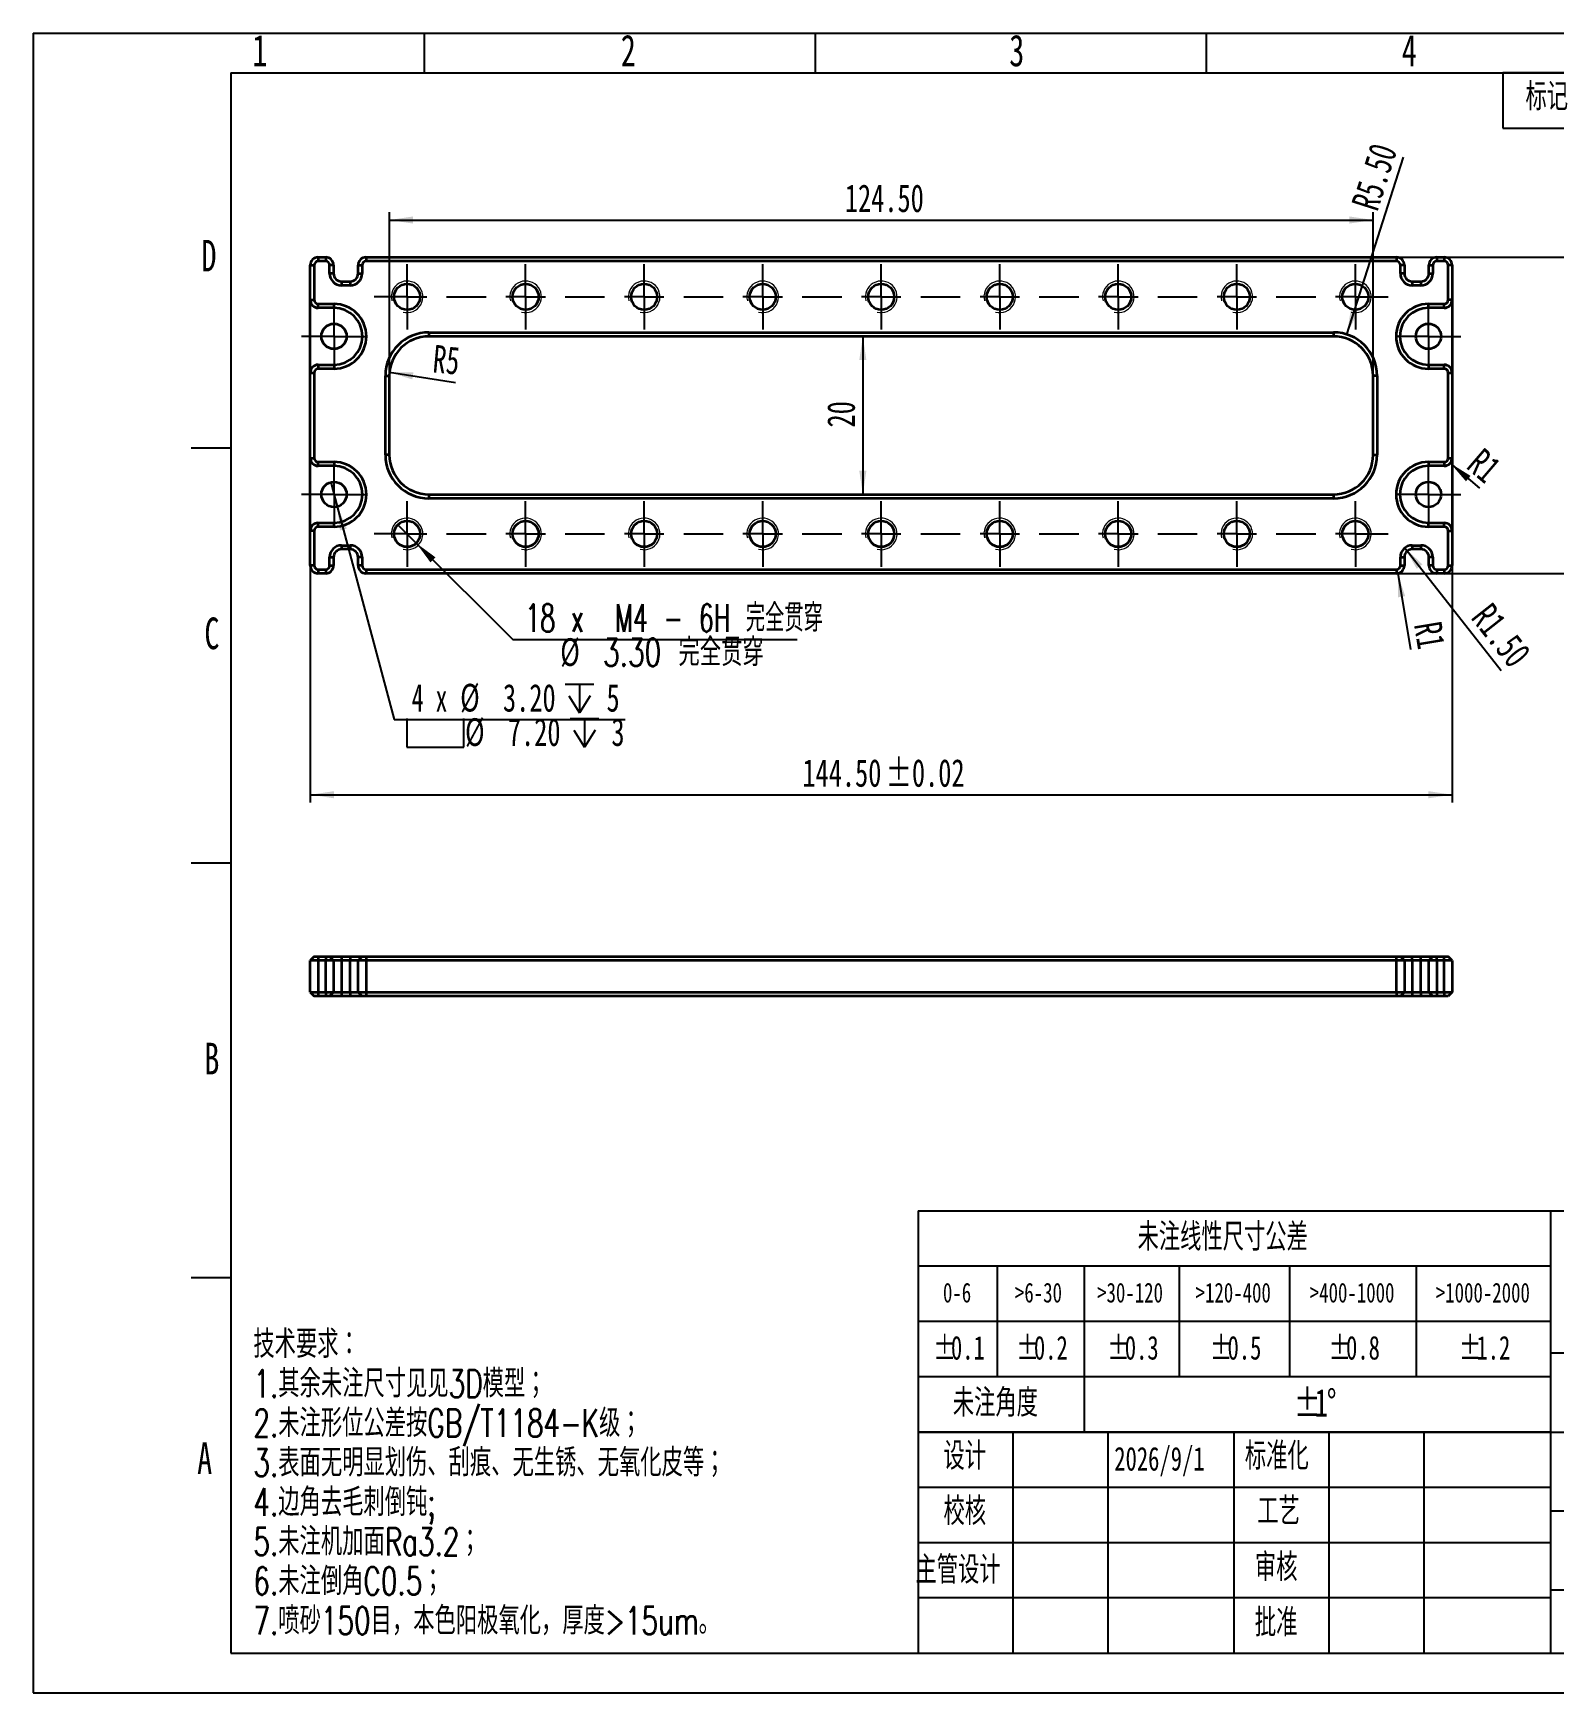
# Model space of a CAD drawing. Header units: millimetres. Extents: x 0 to 297, y 0 to 210.
# Drawn here: x 0 to 192.4, y 0 to 210 of the extents above; entities that cross this region are included whole.
import ezdxf

# ---------------------------------------------------------------- set-up
doc = ezdxf.new("R2010")
doc.units = ezdxf.units.MM
doc.linetypes.add('CENTERX2', pattern=[20.32, 12.7, -2.54, 2.54, -2.54])
for name, color, linetype in [('中心线', 6, 'CENTERX2'), ('尺寸线', 5, 'Continuous'), ('细实线', 7, 'Continuous')]:
    doc.layers.add(name, color=color, linetype=linetype)
doc.layers.add('图框', color=7, linetype='Continuous', lineweight=50)
doc.layers.add('粗实线', color=7, linetype='Continuous', lineweight=25)
doc.styles.add('SLDTEXTSTYLE0', font='TXT', dxfattribs={"width": 0.7, "bigfont": 'bigfont'})
doc.styles.add('SLDTEXTSTYLE1', font='TXT', dxfattribs={"width": 0.7})
doc.styles.add('SLDTEXTSTYLE4', font='TXT', dxfattribs={"width": 0.633333, "bigfont": 'bigfont'})
doc.styles.add('SLDTEXTSTYLE5', font='TXT', dxfattribs={"width": 0.633333})
doc.dimstyles.new('SLDDIMSTYLE0', dxfattribs={"dimtxt": 3.5, "dimasz": 3, "dimexe": 0, "dimexo": 0.0625, "dimgap": 0.875, "dimtad": 2, "dimrnd": 1e-09, "dimzin": 4, "dimdsep": 46, "dimtxsty": 'SLDTEXTSTYLE1', "dimsah": 1, "dimcen": 0.09, "dimadec": 0, "dimazin": 1, "dimtol": 1, "dimtp": 0.02, "dimtm": 0.02, "dimtfac": 1, "dimtofl": 0, "dimtmove": 0, "dimatfit": 3, "dimfxl": 0, "dimfrac": 2, "dimtolj": 1, "dimarcsym": 0})
doc.dimstyles.new('SLDDIMSTYLE1', dxfattribs={"dimtxt": 3.5, "dimasz": 3, "dimexe": 0, "dimexo": 0.0625, "dimgap": 0.875, "dimtad": 2, "dimrnd": 1e-09, "dimzin": 12, "dimdsep": 46, "dimtxsty": 'SLDTEXTSTYLE1', "dimsah": 1, "dimcen": 0.09, "dimadec": 0, "dimazin": 3, "dimtfac": 1, "dimtofl": 0, "dimtmove": 0, "dimatfit": 3, "dimfxl": 0, "dimfrac": 2, "dimtolj": 1, "dimtzin": 12, "dimarcsym": 0})
doc.dimstyles.new('SLDDIMSTYLE2', dxfattribs={"dimtxt": 3.5, "dimasz": 3, "dimexe": 0, "dimexo": 0.0625, "dimgap": 0.875, "dimtad": 0, "dimtih": 1, "dimtoh": 1, "dimdec": 6, "dimrnd": 1e-09, "dimzin": 12, "dimdsep": 46, "dimtxsty": 'SLDTEXTSTYLE1', "dimblk1": 'NONE', "dimsah": 1, "dimcen": 0, "dimadec": 0, "dimazin": 3, "dimtfac": 1, "dimtmove": 0, "dimatfit": 3, "dimldrblk": 'NONE', "dimfxl": 0, "dimfrac": 2, "dimtolj": 1, "dimtzin": 12, "dimarcsym": 0})
doc.dimstyles.new('SLDDIMSTYLE3', dxfattribs={"dimtxt": 3.5, "dimasz": 3, "dimexe": 0, "dimexo": 0.0625, "dimgap": 0.875, "dimtad": 0, "dimtih": 1, "dimtoh": 1, "dimrnd": 1e-09, "dimzin": 4, "dimdsep": 46, "dimtxsty": 'SLDTEXTSTYLE1', "dimblk1": 'NONE', "dimsah": 1, "dimcen": 0, "dimadec": 0, "dimazin": 1, "dimtfac": 1, "dimtmove": 0, "dimatfit": 3, "dimldrblk": 'NONE', "dimfxl": 0, "dimfrac": 2, "dimtolj": 1, "dimtzin": 12, "dimarcsym": 0})
doc.dimstyles.new('SLDDIMSTYLE4', dxfattribs={"dimtxt": 3.5, "dimasz": 3, "dimexe": 0, "dimexo": 0.0625, "dimgap": 0.875, "dimtad": 2, "dimrnd": 1e-09, "dimzin": 4, "dimdsep": 46, "dimtxsty": 'SLDTEXTSTYLE1', "dimsah": 1, "dimcen": 0, "dimadec": 0, "dimazin": 1, "dimtfac": 1, "dimtofl": 0, "dimtmove": 0, "dimatfit": 3, "dimfxl": 0, "dimfrac": 2, "dimtolj": 1, "dimtzin": 12, "dimarcsym": 0})
doc.dimstyles.new('SLDDIMSTYLE5', dxfattribs={"dimtxt": 3.5, "dimasz": 3, "dimexe": 0, "dimexo": 0.0625, "dimgap": 0.875, "dimtad": 2, "dimrnd": 1e-09, "dimzin": 12, "dimdsep": 46, "dimtxsty": 'SLDTEXTSTYLE1', "dimsah": 1, "dimcen": 0, "dimadec": 0, "dimazin": 3, "dimtfac": 1, "dimtofl": 0, "dimtmove": 0, "dimatfit": 3, "dimfxl": 0, "dimfrac": 2, "dimtolj": 1, "dimtzin": 12, "dimarcsym": 0})
doc.dimstyles.new('SLDDIMSTYLE6', dxfattribs={"dimtxt": 3.5, "dimasz": 3, "dimexe": 0, "dimexo": 0.0625, "dimgap": 0.875, "dimtad": 2, "dimrnd": 1e-09, "dimzin": 4, "dimdsep": 46, "dimtxsty": 'SLDTEXTSTYLE1', "dimsah": 1, "dimcen": 0, "dimadec": 0, "dimazin": 1, "dimtfac": 1, "dimtofl": 0, "dimtmove": 0, "dimatfit": 3, "dimfxl": 0, "dimfrac": 2, "dimtolj": 1, "dimtzin": 12, "dimarcsym": 0})
doc.dimstyles.new('SLDDIMSTYLE7', dxfattribs={"dimtxt": 3.5, "dimasz": 3, "dimexe": 0, "dimexo": 0.0625, "dimgap": 0.875, "dimtad": 2, "dimrnd": 1e-09, "dimzin": 12, "dimdsep": 46, "dimtxsty": 'SLDTEXTSTYLE1', "dimsah": 1, "dimcen": 0, "dimadec": 0, "dimazin": 3, "dimtfac": 1, "dimtofl": 0, "dimtmove": 0, "dimatfit": 3, "dimfxl": 0, "dimfrac": 2, "dimtolj": 1, "dimtzin": 12, "dimarcsym": 0})
doc.dimstyles.new('SLDDIMSTYLE8', dxfattribs={"dimtxt": 3.5, "dimasz": 3, "dimexe": 0, "dimexo": 0.0625, "dimgap": 0.875, "dimtad": 2, "dimrnd": 1e-09, "dimzin": 4, "dimdsep": 46, "dimtxsty": 'SLDTEXTSTYLE1', "dimsah": 1, "dimcen": 0.09, "dimadec": 0, "dimazin": 1, "dimtfac": 1, "dimtofl": 0, "dimtmove": 0, "dimatfit": 3, "dimfxl": 0, "dimfrac": 2, "dimtolj": 1, "dimtzin": 12, "dimarcsym": 0})

# ---------------------------------------------------------------- blocks, each defined once
blk = doc.blocks.new('SW_TABLEANNOTATION_0')
at = {"layer": '细实线', "color": 0}
for p, q in [((0, 0), (0, -7)), ((0, 0), (12, 0)), ((0, 0), (0, -7)), ((106, 0), (0, 0)), ((12, 0), (12, -7)), ((12, 0), (24, 0)), ((24, 0), (24, -7)), ((24, 0), (74, 0)), ((74, 0), (74, -7)), ((74, 0), (86, 0)), ((86, 0), (86, -7)), ((86, 0), (106, 0)), ((106, 0), (106, -7)), ((106, -7), (106, 0)), ((0, -7), (12, -7)), ((0, -7), (106, -7)), ((12, -7), (24, -7)), ((24, -7), (74, -7)), ((74, -7), (86, -7)), ((86, -7), (106, -7))]:
    blk.add_line(p, q, dxfattribs=at)
at = {"layer": '细实线', "color": 0, "char_height": 3.5, "attachment_point": 1, "style": 'SLDTEXTSTYLE0'}
for s, insert in [('标记', (2.85, -1.28)), ('区域', (14.85, -1.28)), ('变更说明', (42.7, -1.28)), ('签名', (76.85, -1.28)), ('日期', (92.85, -1.28))]:
    blk.add_mtext(s, dxfattribs=dict(at, insert=insert))
blk = doc.blocks.new('SW_TABLEANNOTATION_1')
at = {"layer": '细实线', "color": 0}
for p, q in [((0, 0), (0, -7)), ((0, 0), (5, 0)), ((5, 0), (10, 0)), ((10, 0), (21, 0)), ((21, 0), (33, 0)), ((33, 0), (47, 0)), ((47, 0), (63, 0)), ((63, 0), (80, 0)), ((80, 0), (80, -7)), ((0, -7), (0, -14)), ((0, -7), (5, -7)), ((5, -7), (10, -7)), ((10, -7), (10, -14)), ((10, -7), (21, -7)), ((21, -7), (21, -14)), ((21, -7), (33, -7)), ((33, -7), (33, -14)), ((33, -7), (47, -7)), ((47, -7), (47, -14)), ((47, -7), (63, -7)), ((63, -7), (63, -14)), ((63, -7), (80, -7)), ((80, -7), (80, -14)), ((0, -14), (0, -21)), ((0, -14), (5, -14)), ((5, -14), (10, -14)), ((10, -14), (10, -21)), ((10, -14), (21, -14)), ((21, -14), (21, -21)), ((21, -14), (33, -14)), ((33, -14), (33, -21)), ((33, -14), (47, -14)), ((47, -14), (47, -21)), ((47, -14), (63, -14)), ((63, -14), (63, -21)), ((63, -14), (80, -14)), ((80, -14), (80, -21)), ((0, -21), (0, -28)), ((0, -21), (5, -21)), ((5, -21), (10, -21)), ((10, -21), (21, -21)), ((21, -21), (21, -28)), ((21, -21), (21, -28)), ((21, -21), (33, -21)), ((33, -21), (47, -21)), ((47, -21), (63, -21)), ((63, -21), (80, -21)), ((80, -21), (80, -28)), ((0, -28), (5, -28)), ((5, -28), (10, -28)), ((10, -28), (21, -28)), ((21, -28), (33, -28)), ((33, -28), (47, -28)), ((47, -28), (63, -28)), ((63, -28), (80, -28))]:
    blk.add_line(p, q, dxfattribs=at)
at = {"layer": '细实线', "color": 0, "attachment_point": 1}
for s, insert, char_height, style in [('未注线性尺寸公差', (27.75, -1.56), 3.5, 'SLDTEXTSTYLE0'), ('0-6', (3.13, -9.12), 2.5, 'SLDTEXTSTYLE1'), ('>6-30', (12.24, -9.12), 2.5, 'SLDTEXTSTYLE1'), ('>30-120', (22.64, -9.12), 2.5, 'SLDTEXTSTYLE1'), ('>120-400', (35.1, -9.12), 2.5, 'SLDTEXTSTYLE1'), ('>400-1000', (49.55, -9.12), 2.5, 'SLDTEXTSTYLE1'), ('>1000-2000', (65.5, -9.12), 2.5, 'SLDTEXTSTYLE1'), ('%%p', (1.91, -15.84), 3, 'SLDTEXTSTYLE1'), ('0.1', (4.14, -15.84), 3, 'SLDTEXTSTYLE1'), ('%%p', (12.41, -15.84), 3, 'SLDTEXTSTYLE1'), ('0.2', (14.64, -15.84), 3, 'SLDTEXTSTYLE1'), ('%%p', (23.91, -15.84), 3, 'SLDTEXTSTYLE1'), ('0.3', (26.14, -15.84), 3, 'SLDTEXTSTYLE1'), ('%%p', (36.91, -15.84), 3, 'SLDTEXTSTYLE1'), ('0.5', (39.14, -15.84), 3, 'SLDTEXTSTYLE1'), ('%%p', (51.92, -15.84), 3, 'SLDTEXTSTYLE1'), ('0.8', (54.14, -15.84), 3, 'SLDTEXTSTYLE1'), ('%%p', (68.41, -15.84), 3, 'SLDTEXTSTYLE1'), ('1.2', (70.64, -15.84), 3, 'SLDTEXTSTYLE1'), ('未注角度', (4.38, -22.56), 3.5, 'SLDTEXTSTYLE0'), ('%%p', (47.57, -22.56), 3.5, 'SLDTEXTSTYLE1'), ('1', (50.17, -22.56), 3.5, 'SLDTEXTSTYLE1'), ('%%d', (51.7, -22.56), 3.5, 'SLDTEXTSTYLE1')]:
    blk.add_mtext(s, dxfattribs=dict(at, insert=insert, char_height=char_height, style=style))
blk = doc.blocks.new('_D')
at = {"layer": '尺寸线'}
for p, q in [((35.07, 142.64), (35.07, 112.64)), ((179.57, 142.64), (179.57, 112.64)), ((35.07, 113.64), (179.57, 113.64))]:
    blk.add_line(p, q, dxfattribs=at)
for points in [[(35.07, 113.64), (38.07, 113.19), (38.07, 114.09)], [(179.57, 113.64), (176.57, 114.09), (176.57, 113.19)]]:
    blk.add_solid(points, dxfattribs=at)
at = {"layer": '尺寸线', "char_height": 3.5, "attachment_point": 1, "style": 'SLDTEXTSTYLE1'}
for s, insert in [('144.50', (97.34, 118.15)), ('±0.02', (107.87, 118.15))]:
    blk.add_mtext(s, dxfattribs=dict(at, insert=insert))
blk = doc.blocks.new('_D_1')
at = {"layer": '尺寸线'}
for p, q in [((172.52, 181.64), (204.21, 181.64)), ((203.21, 141.64), (203.21, 181.64)), ((172.52, 141.64), (204.21, 141.64))]:
    blk.add_line(p, q, dxfattribs=at)
for points in [[(203.21, 181.64), (202.76, 178.64), (203.66, 178.64)], [(203.21, 141.64), (203.66, 144.64), (202.76, 144.64)]]:
    blk.add_solid(points, dxfattribs=at)
at = {"layer": '尺寸线', "insert": (198.7, 160.11), "char_height": 3.5, "attachment_point": 1, "rotation": 90, "style": 'SLDTEXTSTYLE1'}
blk.add_mtext('40', dxfattribs=at)
blk = doc.blocks.new('_D_2')
at = {"layer": '尺寸线'}
for p, q in [((46.15, 147.81), (48.48, 145.47)), ((48.48, 145.47), (60.68, 133.26)), ((60.68, 133.26), (96.69, 133.26))]:
    blk.add_line(p, q, dxfattribs=at)
blk.add_solid([(48.48, 145.47), (50.28, 143.03), (50.92, 143.67)], dxfattribs=at)
at = {"layer": '尺寸线', "char_height": 3.5, "attachment_point": 1}
for s, insert, style in [('18 x  M4 - 6H 完全贯穿', (62.27, 137.77), 'SLDTEXTSTYLE4'), ('%%c', (66.7, 133.44), 'SLDTEXTSTYLE1'), ('3.30 完全贯穿', (72.13, 133.42), 'SLDTEXTSTYLE0')]:
    blk.add_mtext(s, dxfattribs=dict(at, insert=insert, style=style))
blk = doc.blocks.new('_None')
blk = doc.blocks.new('SW_SYMBOL_HOLE_DEPTH')
at = {"layer": '尺寸线', "color": 0}
for p, q in [((0, 875), (800, 875)), ((100, 555), (400, 75)), ((400, 875), (400, 75)), ((700, 555), (400, 75))]:
    blk.add_line(p, q, dxfattribs=at)
blk = doc.blocks.new('SW_SYMBOL_HOLE_SPOT')
at = {"layer": '尺寸线', "color": 0}
for p, q in [((0, 875), (0, 75)), ((1600, 75), (1600, 875)), ((0, 75), (1600, 75))]:
    blk.add_line(p, q, dxfattribs=at)
blk = doc.blocks.new('_D_3')
at = {"layer": '尺寸线'}
for p, q in [((37.65, 153.19), (38.48, 150.1)), ((38.48, 150.1), (45.69, 123.16)), ((45.69, 123.16), (74.92, 123.16))]:
    blk.add_line(p, q, dxfattribs=at)
blk.add_solid([(38.48, 150.1), (38.82, 147.08), (39.69, 147.31)], dxfattribs=at)
at = {"layer": '尺寸线', "xscale": 0.004511737089201878, "yscale": 0.004511737089201878, "zscale": 0.004511737089201878}
for name, p in [('SW_SYMBOL_HOLE_DEPTH', (67.34, 123.66)), ('SW_SYMBOL_HOLE_SPOT', (47.28, 119.32)), ('SW_SYMBOL_HOLE_DEPTH', (67.96, 119.32))]:
    blk.add_blockref(name, p, dxfattribs=at)
at = {"layer": '尺寸线', "char_height": 3.5, "attachment_point": 1}
for s, insert, style in [('4 x', (47.9, 127.65), 'SLDTEXTSTYLE5'), ('%%c', (54.03, 127.67), 'SLDTEXTSTYLE1'), ('3.20', (59.45, 127.65), 'SLDTEXTSTYLE1'), ('5', (72.55, 127.65), 'SLDTEXTSTYLE1'), ('%%c', (54.65, 123.32), 'SLDTEXTSTYLE1'), ('7.20', (60.07, 123.31), 'SLDTEXTSTYLE1'), ('3', (73.17, 123.31), 'SLDTEXTSTYLE1')]:
    blk.add_mtext(s, dxfattribs=dict(at, insert=insert, style=style))
blk = doc.blocks.new('_D_4')
at = {"layer": '尺寸线'}
blk.add_line((173.59, 144.87), (185.79, 129.35), dxfattribs=at)
blk.add_solid([(173.59, 144.87), (175.09, 142.23), (175.8, 142.79)], dxfattribs=at)
at = {"layer": '尺寸线', "insert": (184.58, 138.17), "char_height": 3.5, "attachment_point": 1, "rotation": 308.2532, "style": 'SLDTEXTSTYLE1'}
blk.add_mtext('R1.50', dxfattribs=at)
blk = doc.blocks.new('_D_5')
at = {"layer": '尺寸线'}
blk.add_line((172.68, 141.66), (174.28, 132), dxfattribs=at)
blk.add_solid([(172.68, 141.66), (172.73, 138.62), (173.62, 138.77)], dxfattribs=at)
at = {"layer": '尺寸线', "insert": (178.18, 135.75), "char_height": 3.5, "attachment_point": 1, "rotation": 279.4124, "style": 'SLDTEXTSTYLE1'}
blk.add_mtext('R1', dxfattribs=at)
blk = doc.blocks.new('_D_6')
at = {"layer": '尺寸线'}
blk.add_line((179.33, 155.59), (183.02, 152.43), dxfattribs=at)
blk.add_solid([(179.33, 155.59), (181.31, 153.3), (181.9, 153.98)], dxfattribs=at)
at = {"layer": '尺寸线', "insert": (183.5, 157.7), "char_height": 3.5, "attachment_point": 1, "rotation": 319.4239, "style": 'SLDTEXTSTYLE1'}
blk.add_mtext('R1', dxfattribs=at)
blk = doc.blocks.new('_D_7')
at = {"layer": '尺寸线'}
blk.add_line((166.24, 171.88), (173.39, 194.32), dxfattribs=at)
blk.add_solid([(166.24, 171.88), (167.58, 174.6), (166.72, 174.88)], dxfattribs=at)
at = {"layer": '尺寸线', "insert": (166.77, 188.38), "char_height": 3.5, "attachment_point": 1, "rotation": 72.3261, "style": 'SLDTEXTSTYLE1'}
blk.add_mtext('R5.50', dxfattribs=at)
blk = doc.blocks.new('_D_8')
at = {"layer": '尺寸线'}
blk.add_line((45.09, 167.09), (53.43, 165.81), dxfattribs=at)
blk.add_solid([(45.09, 167.09), (47.98, 166.19), (48.12, 167.08)], dxfattribs=at)
at = {"layer": '尺寸线', "insert": (50.78, 170.58), "char_height": 3.5, "attachment_point": 1, "rotation": 354.8491, "style": 'SLDTEXTSTYLE1'}
blk.add_mtext('R5', dxfattribs=at)
blk = doc.blocks.new('_D_9')
at = {"layer": '尺寸线'}
for p, q in [((45.07, 166.64), (45.07, 187.36)), ((169.57, 166.64), (169.57, 187.36)), ((45.07, 186.36), (169.57, 186.36))]:
    blk.add_line(p, q, dxfattribs=at)
for points in [[(45.07, 186.36), (48.07, 185.91), (48.07, 186.81)], [(169.57, 186.36), (166.57, 186.81), (166.57, 185.91)]]:
    blk.add_solid(points, dxfattribs=at)
at = {"layer": '尺寸线', "insert": (102.71, 190.87), "char_height": 3.5, "attachment_point": 1, "style": 'SLDTEXTSTYLE1'}
blk.add_mtext('124.50', dxfattribs=at)
blk = doc.blocks.new('_D_10')
at = {"layer": '尺寸线'}
blk.add_line((104.99, 171.64), (104.99, 151.64), dxfattribs=at)
for points in [[(104.99, 171.64), (104.54, 168.64), (105.44, 168.64)], [(104.99, 151.64), (105.44, 154.64), (104.54, 154.64)]]:
    blk.add_solid(points, dxfattribs=at)
at = {"layer": '尺寸线', "insert": (100.48, 160.11), "char_height": 3.5, "attachment_point": 1, "rotation": 90, "style": 'SLDTEXTSTYLE1'}
blk.add_mtext('20', dxfattribs=at)
blk = doc.blocks.new('SW_CENTERMARKSYMBOL_0')
at = {"layer": '中心线', "color": 0}
for p, q in [((0, 2.5), (0, 4.1)), ((0, 0), (0, 2.5)), ((-2.5, 0), (-4.1, 0)), ((0, 0), (-2.5, 0)), ((0, 0), (0, -2.5)), ((0, 0), (2.5, 0)), ((2.5, 0), (4.1, 0)), ((0, -2.5), (0, -4.1))]:
    blk.add_line(p, q, dxfattribs=at)
blk = doc.blocks.new('SW_CENTERMARKSYMBOL_1')
at = {"layer": '中心线', "color": 0}
for p, q in [((0, 2.5), (0, 4.1)), ((0, 0), (0, 2.5)), ((-2.5, 0), (-4.1, 0)), ((0, 0), (-2.5, 0)), ((0, 0), (0, -2.5)), ((0, 0), (2.5, 0)), ((2.5, 0), (4.1, 0)), ((0, -2.5), (0, -4.1))]:
    blk.add_line(p, q, dxfattribs=at)
blk = doc.blocks.new('SW_CENTERMARKSYMBOL_2')
at = {"layer": '中心线', "color": 0}
for p, q in [((0, 2.5), (0, 4.1)), ((0, 0), (0, 2.5)), ((-2.5, 0), (-4.1, 0)), ((0, 0), (-2.5, 0)), ((0, 0), (0, -2.5)), ((0, 0), (2.5, 0)), ((2.5, 0), (4.1, 0)), ((0, -2.5), (0, -4.1))]:
    blk.add_line(p, q, dxfattribs=at)
blk = doc.blocks.new('SW_CENTERMARKSYMBOL_3')
at = {"layer": '中心线', "color": 0}
for p, q in [((0, 2.5), (0, 4.1)), ((0, 0), (0, 2.5)), ((-2.5, 0), (-4.1, 0)), ((0, 0), (-2.5, 0)), ((0, 0), (0, -2.5)), ((0, 0), (2.5, 0)), ((2.5, 0), (4.1, 0)), ((0, -2.5), (0, -4.1))]:
    blk.add_line(p, q, dxfattribs=at)
blk = doc.blocks.new('SW_CENTERMARKSYMBOL_4')
at = {"layer": '中心线', "color": 0}
for p, q in [((-45, 2.5), (-45, 4.15)), ((-45, 0), (-45, 2.5)), ((-30, 2.5), (-30, 4.15)), ((-30, 0), (-30, 2.5)), ((-15, 2.5), (-15, 4.15)), ((-15, 0), (-15, 2.5)), ((0, 2.5), (0, 4.15)), ((0, 0), (0, 2.5)), ((15, 2.5), (15, 4.15)), ((15, 0), (15, 2.5)), ((30, 2.5), (30, 4.15)), ((30, 0), (30, 2.5)), ((45, 2.5), (45, 4.15)), ((45, 0), (45, 2.5)), ((60, 2.5), (60, 4.15)), ((60, 0), (60, 2.5)), ((75, 2.5), (75, 4.15)), ((75, 0), (75, 2.5)), ((-47.5, 0), (-49.15, 0)), ((-45, 0), (-47.5, 0)), ((-45, 0), (-45, -2.5)), ((-45, 0), (-42.5, 0)), ((-40, 0), (-35, 0)), ((-30, 0), (-32.5, 0)), ((-30, 0), (-30, -2.5)), ((-30, 0), (-27.5, 0)), ((-25, 0), (-20, 0)), ((-15, 0), (-17.5, 0)), ((-15, 0), (-15, -2.5)), ((-15, 0), (-12.5, 0)), ((-10, 0), (-5, 0)), ((0, 0), (-2.5, 0)), ((0, 0), (0, -2.5)), ((0, 0), (2.5, 0)), ((5, 0), (10, 0)), ((15, 0), (12.5, 0)), ((15, 0), (15, -2.5)), ((15, 0), (17.5, 0)), ((20, 0), (25, 0)), ((30, 0), (27.5, 0)), ((30, 0), (30, -2.5)), ((30, 0), (32.5, 0)), ((35, 0), (40, 0)), ((45, 0), (42.5, 0)), ((45, 0), (45, -2.5)), ((45, 0), (47.5, 0)), ((50, 0), (55, 0)), ((60, 0), (57.5, 0)), ((60, 0), (60, -2.5)), ((60, 0), (62.5, 0)), ((65, 0), (70, 0)), ((75, 0), (72.5, 0)), ((75, 0), (75, -2.5)), ((75, 0), (77.5, 0)), ((77.5, 0), (79.15, 0)), ((-45, -2.5), (-45, -4.15)), ((-30, -2.5), (-30, -4.15)), ((-15, -2.5), (-15, -4.15)), ((0, -2.5), (0, -4.15)), ((15, -2.5), (15, -4.15)), ((30, -2.5), (30, -4.15)), ((45, -2.5), (45, -4.15)), ((60, -2.5), (60, -4.15)), ((75, -2.5), (75, -4.15))]:
    blk.add_line(p, q, dxfattribs=at)
blk = doc.blocks.new('SW_CENTERMARKSYMBOL_5')
at = {"layer": '中心线', "color": 0}
for p, q in [((-45, 2.5), (-45, 4.15)), ((-45, 0), (-45, 2.5)), ((-30, 2.5), (-30, 4.15)), ((-30, 0), (-30, 2.5)), ((-15, 2.5), (-15, 4.15)), ((-15, 0), (-15, 2.5)), ((0, 2.5), (0, 4.15)), ((0, 0), (0, 2.5)), ((15, 2.5), (15, 4.15)), ((15, 0), (15, 2.5)), ((30, 2.5), (30, 4.15)), ((30, 0), (30, 2.5)), ((45, 2.5), (45, 4.15)), ((45, 0), (45, 2.5)), ((60, 2.5), (60, 4.15)), ((60, 0), (60, 2.5)), ((75, 2.5), (75, 4.15)), ((75, 0), (75, 2.5)), ((-47.5, 0), (-49.15, 0)), ((-45, 0), (-47.5, 0)), ((-45, 0), (-45, -2.5)), ((-45, 0), (-42.5, 0)), ((-40, 0), (-35, 0)), ((-30, 0), (-32.5, 0)), ((-30, 0), (-30, -2.5)), ((-30, 0), (-27.5, 0)), ((-25, 0), (-20, 0)), ((-15, 0), (-17.5, 0)), ((-15, 0), (-15, -2.5)), ((-15, 0), (-12.5, 0)), ((-10, 0), (-5, 0)), ((0, 0), (-2.5, 0)), ((0, 0), (0, -2.5)), ((0, 0), (2.5, 0)), ((5, 0), (10, 0)), ((15, 0), (12.5, 0)), ((15, 0), (15, -2.5)), ((15, 0), (17.5, 0)), ((20, 0), (25, 0)), ((30, 0), (27.5, 0)), ((30, 0), (30, -2.5)), ((30, 0), (32.5, 0)), ((35, 0), (40, 0)), ((45, 0), (42.5, 0)), ((45, 0), (45, -2.5)), ((45, 0), (47.5, 0)), ((50, 0), (55, 0)), ((60, 0), (57.5, 0)), ((60, 0), (60, -2.5)), ((60, 0), (62.5, 0)), ((65, 0), (70, 0)), ((75, 0), (72.5, 0)), ((75, 0), (75, -2.5)), ((75, 0), (77.5, 0)), ((77.5, 0), (79.15, 0)), ((-45, -2.5), (-45, -4.15)), ((-30, -2.5), (-30, -4.15)), ((-15, -2.5), (-15, -4.15)), ((0, -2.5), (0, -4.15)), ((15, -2.5), (15, -4.15)), ((30, -2.5), (30, -4.15)), ((45, -2.5), (45, -4.15)), ((60, -2.5), (60, -4.15)), ((75, -2.5), (75, -4.15))]:
    blk.add_line(p, q, dxfattribs=at)

msp = doc.modelspace()

# ---------------------------------------------------------------- linework, layer by layer
at = {"color": 7, "linetype": 'Continuous', "lineweight": 35}
for p, q in [((35.0672055, 176.2418014), (35.0672055, 180.6418014)), ((35.0672055, 180.6418014), (35.5672055, 180.6418014)), ((35.5672055, 180.6418014), (35.5672055, 176.2418014)), ((36.0672055, 181.6418014), (36.0672055, 181.1418014)), ((36.0672055, 181.6418014), (37.0172055, 181.6418014)), ((37.0172055, 181.1418014), (36.0672055, 181.1418014)), ((37.0172055, 181.6418014), (37.0172055, 181.1418014)), ((37.5172055, 179.5918014), (37.5172055, 180.6418014)), ((38.0172055, 180.6418014), (37.5172055, 180.6418014)), ((38.0172055, 180.6418014), (38.0172055, 179.5918014)), ((41.1172055, 179.5918014), (41.1172055, 180.6418014)), ((41.1172055, 180.6418014), (41.6172055, 180.6418014)), ((41.6172055, 180.6418014), (41.6172055, 179.5918014)), ((42.1172055, 181.6418014), (42.1172055, 181.1418014)), ((42.1172055, 181.6418014), (172.5172055, 181.6418014)), ((172.5172055, 181.1418014), (42.1172055, 181.1418014)), ((172.5172055, 181.6418014), (172.5172055, 181.1418014)), ((173.0172055, 179.5918014), (173.0172055, 180.6418014)), ((173.5172055, 180.6418014), (173.0172055, 180.6418014)), ((173.5172055, 180.6418014), (173.5172055, 179.5918014)), ((176.6172055, 179.5918014), (176.6172055, 180.6418014)), ((176.6172055, 180.6418014), (177.1172055, 180.6418014)), ((177.1172055, 180.6418014), (177.1172055, 179.5918014)), ((177.6172055, 181.6418014), (178.5672055, 181.6418014)), ((177.6172055, 181.6418014), (177.6172055, 181.1418014)), ((178.5672055, 181.1418014), (177.6172055, 181.1418014)), ((178.5672055, 181.6418014), (178.5672055, 181.1418014)), ((179.0672055, 176.2418014), (179.0672055, 180.6418014)), ((179.5672055, 180.6418014), (179.0672055, 180.6418014)), ((179.5672055, 180.6418014), (179.5672055, 176.2418014)), ((38.0172055, 179.5918014), (37.5172055, 179.5918014)), ((39.0172055, 178.5918014), (39.0172055, 178.0918014)), ((39.0172055, 178.5918014), (40.1172055, 178.5918014)), ((40.1172055, 178.5918014), (40.1172055, 178.0918014)), ((41.1172055, 179.5918014), (41.6172055, 179.5918014)), ((173.5172055, 179.5918014), (173.0172055, 179.5918014)), ((174.5172055, 178.5918014), (174.5172055, 178.0918014)), ((174.5172055, 178.5918014), (175.6172055, 178.5918014)), ((175.6172055, 178.5918014), (175.6172055, 178.0918014)), ((176.6172055, 179.5918014), (177.1172055, 179.5918014)), ((40.1172055, 178.0918014), (39.0172055, 178.0918014)), ((175.6172055, 178.0918014), (174.5172055, 178.0918014)), ((35.0672055, 176.2418014), (35.5672055, 176.2418014)), ((35.0672055, 167.0418014), (35.0672055, 176.2418014)), ((36.0672055, 175.2418014), (36.0672055, 175.7418014)), ((36.0672055, 175.7418014), (38.0672055, 175.7418014)), ((38.0672055, 175.2418014), (36.0672055, 175.2418014)), ((38.0672055, 175.2418014), (38.0672055, 175.7418014)), ((176.5672055, 175.7418014), (178.5672055, 175.7418014)), ((176.5672055, 175.2418014), (176.5672055, 175.7418014)), ((178.5672055, 175.2418014), (176.5672055, 175.2418014)), ((178.5672055, 175.2418014), (178.5672055, 175.7418014)), ((179.5672055, 176.2418014), (179.0672055, 176.2418014)), ((179.5672055, 176.2418014), (179.5672055, 167.0418014)), ((50.0672055, 172.1418014), (164.5672055, 172.1418014)), ((50.0672055, 172.1418014), (50.0672055, 171.6418014)), ((164.5672055, 171.6418014), (50.0672055, 171.6418014)), ((164.5672055, 172.1418014), (164.5672055, 171.6418014)), ((36.0672055, 168.0418014), (38.0672055, 168.0418014)), ((36.0672055, 168.0418014), (36.0672055, 167.5418014)), ((38.0672055, 168.0418014), (38.0672055, 167.5418014)), ((176.5672055, 168.0418014), (178.5672055, 168.0418014)), ((176.5672055, 168.0418014), (176.5672055, 167.5418014)), ((178.5672055, 167.5418014), (178.5672055, 168.0418014)), ((35.0672055, 156.2418014), (35.0672055, 167.0418014)), ((35.0672055, 167.0418014), (35.5672055, 167.0418014)), ((35.5672055, 167.0418014), (35.5672055, 156.2418014)), ((38.0672055, 167.5418014), (36.0672055, 167.5418014)), ((44.5672055, 156.6418014), (44.5672055, 166.6418014)), ((44.5672055, 166.6418014), (45.0672055, 166.6418014)), ((45.0672055, 166.6418014), (45.0672055, 156.6418014)), ((170.0672055, 166.6418014), (169.5672055, 166.6418014)), ((169.5672055, 156.6418014), (169.5672055, 166.6418014)), ((170.0672055, 166.6418014), (170.0672055, 156.6418014)), ((178.5672055, 167.5418014), (176.5672055, 167.5418014)), ((179.0672055, 156.2418014), (179.0672055, 167.0418014)), ((179.0672055, 167.0418014), (179.5672055, 167.0418014)), ((179.5672055, 167.0418014), (179.5672055, 156.2418014)), ((35.0672055, 156.2418014), (35.5672055, 156.2418014)), ((35.0672055, 147.0418014), (35.0672055, 156.2418014)), ((36.0672055, 155.7418014), (38.0672055, 155.7418014)), ((36.0672055, 155.2418014), (36.0672055, 155.7418014)), ((38.0672055, 155.7418014), (38.0672055, 155.2418014)), ((45.0672055, 156.6418014), (44.5672055, 156.6418014)), ((169.5672055, 156.6418014), (170.0672055, 156.6418014)), ((176.5672055, 155.7418014), (178.5672055, 155.7418014)), ((176.5672055, 155.7418014), (176.5672055, 155.2418014)), ((178.5672055, 155.7418014), (178.5672055, 155.2418014)), ((179.0672055, 156.2418014), (179.5672055, 156.2418014)), ((179.5672055, 156.2418014), (179.5672055, 147.0418014)), ((38.0672055, 155.2418014), (36.0672055, 155.2418014)), ((178.5672055, 155.2418014), (176.5672055, 155.2418014)), ((50.0672055, 151.6418014), (50.0672055, 151.1418014)), ((50.0672055, 151.6418014), (164.5672055, 151.6418014)), ((164.5672055, 151.6418014), (164.5672055, 151.1418014)), ((164.5672055, 151.1418014), (50.0672055, 151.1418014)), ((35.0672055, 142.6418014), (35.0672055, 147.0418014)), ((35.5672055, 147.0418014), (35.0672055, 147.0418014)), ((35.5672055, 147.0418014), (35.5672055, 142.6418014)), ((36.0672055, 147.5418014), (36.0672055, 148.0418014)), ((36.0672055, 148.0418014), (38.0672055, 148.0418014)), ((38.0672055, 147.5418014), (36.0672055, 147.5418014)), ((38.0672055, 147.5418014), (38.0672055, 148.0418014)), ((176.5672055, 147.5418014), (176.5672055, 148.0418014)), ((176.5672055, 148.0418014), (178.5672055, 148.0418014)), ((178.5672055, 147.5418014), (176.5672055, 147.5418014)), ((178.5672055, 147.5418014), (178.5672055, 148.0418014)), ((179.0672055, 142.6418014), (179.0672055, 147.0418014)), ((179.0672055, 147.0418014), (179.5672055, 147.0418014)), ((179.5672055, 147.0418014), (179.5672055, 142.6418014)), ((39.0172055, 145.1918014), (40.1172055, 145.1918014)), ((39.0172055, 145.1918014), (39.0172055, 144.6918014)), ((40.1172055, 145.1918014), (40.1172055, 144.6918014)), ((174.5172055, 145.1918014), (175.6172055, 145.1918014)), ((174.5172055, 145.1918014), (174.5172055, 144.6918014)), ((175.6172055, 145.1918014), (175.6172055, 144.6918014)), ((37.5172055, 142.6418014), (37.5172055, 143.6918014)), ((37.5172055, 143.6918014), (38.0172055, 143.6918014)), ((38.0172055, 143.6918014), (38.0172055, 142.6418014)), ((40.1172055, 144.6918014), (39.0172055, 144.6918014)), ((41.6172055, 143.6918014), (41.1172055, 143.6918014)), ((41.1172055, 142.6418014), (41.1172055, 143.6918014)), ((41.6172055, 143.6918014), (41.6172055, 142.6418014)), ((173.0172055, 142.6418014), (173.0172055, 143.6918014)), ((173.0172055, 143.6918014), (173.5172055, 143.6918014)), ((173.5172055, 143.6918014), (173.5172055, 142.6418014)), ((175.6172055, 144.6918014), (174.5172055, 144.6918014)), ((177.1172055, 143.6918014), (176.6172055, 143.6918014)), ((176.6172055, 142.6418014), (176.6172055, 143.6918014)), ((177.1172055, 143.6918014), (177.1172055, 142.6418014)), ((35.5672055, 142.6418014), (35.0672055, 142.6418014)), ((36.0672055, 142.1418014), (36.0672055, 141.6418014)), ((36.0672055, 142.1418014), (37.0172055, 142.1418014)), ((37.0172055, 141.6418014), (36.0672055, 141.6418014)), ((37.0172055, 142.1418014), (37.0172055, 141.6418014)), ((37.5172055, 142.6418014), (38.0172055, 142.6418014)), ((41.6172055, 142.6418014), (41.1172055, 142.6418014)), ((42.1172055, 142.1418014), (172.5172055, 142.1418014)), ((42.1172055, 142.1418014), (42.1172055, 141.6418014)), ((172.5172055, 141.6418014), (42.1172055, 141.6418014)), ((172.5172055, 142.1418014), (172.5172055, 141.6418014)), ((173.0172055, 142.6418014), (173.5172055, 142.6418014)), ((177.1172055, 142.6418014), (176.6172055, 142.6418014)), ((177.6172055, 142.1418014), (178.5672055, 142.1418014)), ((177.6172055, 142.1418014), (177.6172055, 141.6418014)), ((178.5672055, 141.6418014), (177.6172055, 141.6418014)), ((178.5672055, 142.1418014), (178.5672055, 141.6418014)), ((179.0672055, 142.6418014), (179.5672055, 142.6418014)), ((35.5672055, 93.1540416), (35.0672055, 92.6540416)), ((36.0672055, 92.6540416), (35.0672055, 92.6540416)), ((35.0672055, 88.6540416), (35.0672055, 92.6540416)), ((35.5672055, 93.1540416), (36.0672055, 93.1540416)), ((36.0672055, 93.1540416), (37.0172055, 93.1540416)), ((36.0672055, 93.1540416), (36.0672055, 92.6540416)), ((37.0172055, 92.6540416), (36.0672055, 92.6540416)), ((36.0672055, 92.6540416), (36.0672055, 88.6540416)), ((37.0172055, 93.1540416), (37.0172055, 92.6540416)), ((37.0172055, 93.1540416), (37.5172055, 93.1540416)), ((38.0172055, 92.6540416), (37.0172055, 92.6540416)), ((37.0172055, 88.6540416), (37.0172055, 92.6540416)), ((37.5172055, 93.1540416), (38.0172055, 92.6540416)), ((37.5172055, 93.1540416), (39.0172055, 93.1540416)), ((38.0172055, 92.6540416), (38.0172055, 88.6540416)), ((39.0172055, 92.6540416), (38.0172055, 92.6540416)), ((39.0172055, 93.1540416), (39.0172055, 92.6540416)), ((39.0172055, 93.1540416), (40.1172055, 93.1540416)), ((39.0172055, 92.6540416), (39.0172055, 88.6540416)), ((40.1172055, 92.6540416), (39.0172055, 92.6540416)), ((40.1172055, 93.1540416), (40.1172055, 92.6540416)), ((40.1172055, 93.1540416), (41.6172055, 93.1540416)), ((41.1172055, 92.6540416), (40.1172055, 92.6540416)), ((40.1172055, 88.6540416), (40.1172055, 92.6540416)), ((41.6172055, 93.1540416), (41.1172055, 92.6540416)), ((42.1172055, 92.6540416), (41.1172055, 92.6540416)), ((41.1172055, 88.6540416), (41.1172055, 92.6540416)), ((41.6172055, 93.1540416), (42.1172055, 93.1540416)), ((42.1172055, 93.1540416), (42.1172055, 92.6540416)), ((42.1172055, 93.1540416), (172.5172055, 93.1540416)), ((172.5172055, 92.6540416), (42.1172055, 92.6540416)), ((42.1172055, 92.6540416), (42.1172055, 88.6540416)), ((172.5172055, 92.6540416), (172.5172055, 93.1540416)), ((172.5172055, 93.1540416), (173.0172055, 93.1540416)), ((173.5172055, 92.6540416), (172.5172055, 92.6540416)), ((172.5172055, 88.6540416), (172.5172055, 92.6540416)), ((173.5172055, 92.6540416), (173.0172055, 93.1540416)), ((173.0172055, 93.1540416), (174.5172055, 93.1540416)), ((173.5172055, 92.6540416), (173.5172055, 88.6540416)), ((174.5172055, 92.6540416), (173.5172055, 92.6540416)), ((174.5172055, 92.6540416), (174.5172055, 93.1540416)), ((174.5172055, 93.1540416), (175.6172055, 93.1540416)), ((174.5172055, 92.6540416), (174.5172055, 88.6540416)), ((175.6172055, 92.6540416), (174.5172055, 92.6540416)), ((175.6172055, 92.6540416), (175.6172055, 93.1540416)), ((175.6172055, 93.1540416), (177.1172055, 93.1540416)), ((176.6172055, 92.6540416), (175.6172055, 92.6540416)), ((175.6172055, 88.6540416), (175.6172055, 92.6540416)), ((176.6172055, 92.6540416), (177.1172055, 93.1540416)), ((177.6172055, 92.6540416), (176.6172055, 92.6540416)), ((176.6172055, 88.6540416), (176.6172055, 92.6540416)), ((177.1172055, 93.1540416), (177.6172055, 93.1540416)), ((177.6172055, 92.6540416), (177.6172055, 93.1540416)), ((177.6172055, 93.1540416), (178.5672055, 93.1540416)), ((178.5672055, 92.6540416), (177.6172055, 92.6540416)), ((177.6172055, 92.6540416), (177.6172055, 88.6540416)), ((178.5672055, 92.6540416), (178.5672055, 93.1540416)), ((178.5672055, 93.1540416), (179.0672055, 93.1540416)), ((179.5672055, 92.6540416), (178.5672055, 92.6540416)), ((178.5672055, 88.6540416), (178.5672055, 92.6540416)), ((179.5672055, 92.6540416), (179.0672055, 93.1540416)), ((179.5672055, 92.6540416), (179.5672055, 88.6540416)), ((35.0672055, 88.6540416), (36.0672055, 88.6540416)), ((35.0672055, 88.6540416), (35.5672055, 88.1540416)), ((36.0672055, 88.6540416), (37.0172055, 88.6540416)), ((36.0672055, 88.6540416), (36.0672055, 88.1540416)), ((37.0172055, 88.6540416), (38.0172055, 88.6540416)), ((37.0172055, 88.6540416), (37.0172055, 88.1540416)), ((38.0172055, 88.6540416), (37.5172055, 88.1540416)), ((38.0172055, 88.6540416), (39.0172055, 88.6540416)), ((39.0172055, 88.6540416), (39.0172055, 88.1540416)), ((39.0172055, 88.6540416), (40.1172055, 88.6540416)), ((40.1172055, 88.6540416), (41.1172055, 88.6540416)), ((40.1172055, 88.6540416), (40.1172055, 88.1540416)), ((41.1172055, 88.6540416), (42.1172055, 88.6540416)), ((41.1172055, 88.6540416), (41.6172055, 88.1540416)), ((42.1172055, 88.6540416), (172.5172055, 88.6540416)), ((42.1172055, 88.6540416), (42.1172055, 88.1540416)), ((172.5172055, 88.6540416), (173.5172055, 88.6540416)), ((172.5172055, 88.6540416), (172.5172055, 88.1540416)), ((173.5172055, 88.6540416), (173.0172055, 88.1540416)), ((173.5172055, 88.6540416), (174.5172055, 88.6540416)), ((174.5172055, 88.6540416), (174.5172055, 88.1540416)), ((174.5172055, 88.6540416), (175.6172055, 88.6540416)), ((175.6172055, 88.6540416), (176.6172055, 88.6540416)), ((175.6172055, 88.6540416), (175.6172055, 88.1540416)), ((176.6172055, 88.6540416), (177.6172055, 88.6540416)), ((176.6172055, 88.6540416), (177.1172055, 88.1540416)), ((177.6172055, 88.6540416), (178.5672055, 88.6540416)), ((177.6172055, 88.6540416), (177.6172055, 88.1540416)), ((178.5672055, 88.6540416), (179.5672055, 88.6540416)), ((178.5672055, 88.6540416), (178.5672055, 88.1540416)), ((179.5672055, 88.6540416), (179.0672055, 88.1540416)), ((36.0672055, 88.1540416), (35.5672055, 88.1540416)), ((37.0172055, 88.1540416), (36.0672055, 88.1540416)), ((37.5172055, 88.1540416), (37.0172055, 88.1540416)), ((39.0172055, 88.1540416), (37.5172055, 88.1540416)), ((40.1172055, 88.1540416), (39.0172055, 88.1540416)), ((41.6172055, 88.1540416), (40.1172055, 88.1540416)), ((42.1172055, 88.1540416), (41.6172055, 88.1540416)), ((172.5172055, 88.1540416), (42.1172055, 88.1540416)), ((173.0172055, 88.1540416), (172.5172055, 88.1540416)), ((174.5172055, 88.1540416), (173.0172055, 88.1540416)), ((175.6172055, 88.1540416), (174.5172055, 88.1540416)), ((177.1172055, 88.1540416), (175.6172055, 88.1540416)), ((177.6172055, 88.1540416), (177.1172055, 88.1540416)), ((178.5672055, 88.1540416), (177.6172055, 88.1540416)), ((179.0672055, 88.1540416), (178.5672055, 88.1540416))]:
    msp.add_line(p, q, dxfattribs=at)
for centre, radius in [((47.3172055, 176.6418014), 1.65), ((62.3172055, 176.6418014), 1.65), ((77.3172055, 176.6418014), 1.65), ((92.3172055, 176.6418014), 1.65), ((107.3172055, 176.6418014), 1.65), ((122.3172055, 176.6418014), 1.65), ((137.3172055, 176.6418014), 1.65), ((152.3172055, 176.6418014), 1.65), ((167.3172055, 176.6418014), 1.65), ((38.0672055, 171.6418014), 1.6), ((176.5672055, 171.6418014), 1.6), ((38.0672055, 151.6418014), 1.6), ((176.5672055, 151.6418014), 1.6), ((47.3172055, 146.6418014), 1.65), ((62.3172055, 146.6418014), 1.65), ((77.3172055, 146.6418014), 1.65), ((92.3172055, 146.6418014), 1.65), ((107.3172055, 146.6418014), 1.65), ((122.3172055, 146.6418014), 1.65), ((137.3172055, 146.6418014), 1.65), ((152.3172055, 146.6418014), 1.65), ((167.3172055, 146.6418014), 1.65)]:
    msp.add_circle(centre, radius, dxfattribs=at)
for centre, radius, start, end in [((36.0672055, 180.6418014), 1, 90, 180), ((36.0672055, 180.6418014), 0.5, 90, 180), ((37.0172055, 180.6418014), 1, 0, 90), ((37.0172055, 180.6418014), 0.5, 0, 90), ((42.1172055, 180.6418014), 1, 90, 180), ((42.1172055, 180.6418014), 0.5, 90, 180), ((172.5172055, 180.6418014), 1, 0, 90), ((172.5172055, 180.6418014), 0.5, 0, 90), ((177.6172055, 180.6418014), 1, 90, 180), ((177.6172055, 180.6418014), 0.5, 90, 180), ((178.5672055, 180.6418014), 1, 0, 90), ((178.5672055, 180.6418014), 0.5, 0, 90), ((39.0172055, 179.5918014), 1.5, 180, 270), ((39.0172055, 179.5918014), 1, 180, 270), ((40.1172055, 179.5918014), 1.5, 270, 0), ((40.1172055, 179.5918014), 1, 270, 0), ((174.5172055, 179.5918014), 1.5, 180, 270), ((174.5172055, 179.5918014), 1, 180, 270), ((175.6172055, 179.5918014), 1.5, 270, 0), ((175.6172055, 179.5918014), 1, 270, 0), ((36.0672055, 176.2418014), 1, 180, 270), ((36.0672055, 176.2418014), 0.5, 180, 270), ((38.0672055, 171.6418014), 4.1, 270, 90), ((38.0672055, 171.6418014), 3.6, 270, 90), ((176.5672055, 171.6418014), 4.1, 90, 270), ((176.5672055, 171.6418014), 3.6, 90, 270), ((178.5672055, 176.2418014), 0.5, 270, 0), ((178.5672055, 176.2418014), 1, 270, 0), ((50.0672055, 166.6418014), 5.5, 90, 180), ((50.0672055, 166.6418014), 5, 90, 180), ((164.5672055, 166.6418014), 5.5, 0, 90), ((164.5672055, 166.6418014), 5, 0, 90), ((36.0672055, 167.0418014), 1, 90, 180), ((178.5672055, 167.0418014), 1, 0, 90), ((36.0672055, 167.0418014), 0.5, 90, 180), ((178.5672055, 167.0418014), 0.5, 0, 90), ((36.0672055, 156.2418014), 1, 180, 270), ((36.0672055, 156.2418014), 0.5, 180, 270), ((38.0672055, 151.6418014), 4.1, 270, 90), ((50.0672055, 156.6418014), 5.5, 180, 270), ((50.0672055, 156.6418014), 5, 180, 270), ((164.5672055, 156.6418014), 5.5, 270, 0), ((164.5672055, 156.6418014), 5, 270, 0), ((176.5672055, 151.6418014), 4.1, 90, 270), ((178.5672055, 156.2418014), 0.5, 270, 0), ((178.5672055, 156.2418014), 1, 270, 0), ((38.0672055, 151.6418014), 3.6, 270, 90), ((176.5672055, 151.6418014), 3.6, 90, 270), ((36.0672055, 147.0418014), 1, 90, 180), ((36.0672055, 147.0418014), 0.5, 90, 180), ((178.5672055, 147.0418014), 1, 0, 90), ((178.5672055, 147.0418014), 0.5, 0, 90), ((39.0172055, 143.6918014), 1.5, 90, 180), ((40.1172055, 143.6918014), 1.5, 0, 90), ((174.5172055, 143.6918014), 1.5, 90, 180), ((175.6172055, 143.6918014), 1.5, 0, 90), ((39.0172055, 143.6918014), 1, 90, 180), ((40.1172055, 143.6918014), 1, 0, 90), ((174.5172055, 143.6918014), 1, 90, 180), ((175.6172055, 143.6918014), 1, 0, 90), ((36.0672055, 142.6418014), 1, 180, 270), ((36.0672055, 142.6418014), 0.5, 180, 270), ((37.0172055, 142.6418014), 0.5, 270, 0), ((37.0172055, 142.6418014), 1, 270, 0), ((42.1172055, 142.6418014), 1, 180, 270), ((42.1172055, 142.6418014), 0.5, 180, 270), ((172.5172055, 142.6418014), 0.5, 270, 0), ((172.5172055, 142.6418014), 1, 270, 0), ((177.6172055, 142.6418014), 1, 180, 270), ((177.6172055, 142.6418014), 0.5, 180, 270), ((178.5672055, 142.6418014), 0.5, 270, 0), ((178.5672055, 142.6418014), 1, 270, 0)]:
    msp.add_arc(centre, radius, start, end, dxfattribs=at)
at = {"color": 7, "linetype": 'Continuous', "lineweight": 18}
for centre in [(47.3172055, 176.6418014), (62.3172055, 176.6418014), (77.3172055, 176.6418014), (92.3172055, 176.6418014), (107.3172055, 176.6418014), (122.3172055, 176.6418014), (137.3172055, 176.6418014), (152.3172055, 176.6418014), (167.3172055, 176.6418014), (47.3172055, 146.6418014), (62.3172055, 146.6418014), (77.3172055, 146.6418014), (92.3172055, 146.6418014), (107.3172055, 146.6418014), (122.3172055, 146.6418014), (137.3172055, 146.6418014), (152.3172055, 146.6418014), (167.3172055, 146.6418014)]:
    msp.add_arc(centre, 2, 255, 195, dxfattribs=at)
at = {"layer": '粗实线'}
for p, q in [((25, 205), (25, 5)), ((25, 205), (292, 205)), ((112, 61), (292, 61)), ((112, 61), (112, 5)), ((25, 5), (292, 5))]:
    msp.add_line(p, q, dxfattribs=at)
at = {"layer": '细实线'}
for p, q in [((0, 210), (297, 210)), ((0, 210), (0, 0)), ((49.5, 205), (49.5, 210)), ((99, 205), (99, 210)), ((148.5, 205), (148.5, 210)), ((25, 157.5), (20, 157.5)), ((25, 105), (20, 105)), ((192, 61), (192, 5)), ((25, 52.5), (20, 52.5)), ((192, 43), (242, 43)), ((112, 33), (192, 33)), ((124, 5), (124, 33)), ((136, 33), (136, 5)), ((152, 5), (152, 33)), ((164, 5), (164, 33)), ((176, 33), (176, 5)), ((192, 33), (242, 33)), ((112, 26), (192, 26)), ((242, 23), (192, 23)), ((112, 19), (192, 19)), ((242, 13), (192, 13)), ((192, 12), (112, 12)), ((0, 0), (297, 0))]:
    msp.add_line(p, q, dxfattribs=at)

# ---------------------------------------------------------------- block references
at = {"layer": '中心线'}
for name, p in [('SW_CENTERMARKSYMBOL_4', (92.3172055, 176.6418014)), ('SW_CENTERMARKSYMBOL_2', (38.0672055, 171.6418014)), ('SW_CENTERMARKSYMBOL_1', (176.5672055, 171.6418014)), ('SW_CENTERMARKSYMBOL_3', (38.0672055, 151.6418014)), ('SW_CENTERMARKSYMBOL_0', (176.5672055, 151.6418014)), ('SW_CENTERMARKSYMBOL_5', (92.3172055, 146.6418014))]:
    msp.add_blockref(name, p, dxfattribs=at)
at = {"layer": '细实线'}
for name, p in [('SW_TABLEANNOTATION_0', (186, 205)), ('SW_TABLEANNOTATION_1', (112.0007917, 61.0070374))]:
    msp.add_blockref(name, p, dxfattribs=at)

# ---------------------------------------------------------------- texts
at = {"layer": '图框', "attachment_point": 1}
for s, insert, char_height, style in [('1', (27.7205428, 209.8118264), 4, 'SLDTEXTSTYLE1'), ('2', (74.3597014, 209.8118264), 4, 'SLDTEXTSTYLE1'), ('3', (123.5175808, 209.8118264), 4, 'SLDTEXTSTYLE1'), ('4', (173.1918527, 209.8118264), 4, 'SLDTEXTSTYLE1'), ('D', (21.2937193, 183.8510198), 4, 'SLDTEXTSTYLE1'), ('C', (21.6612123, 136.0618264), 4, 'SLDTEXTSTYLE1'), ('B', (21.6612123, 82.2545404), 4, 'SLDTEXTSTYLE1'), ('技术要求：', (27.8643712, 45.8840829), 3.5, 'SLDTEXTSTYLE0'), ('1.其余未注尺寸见见3D模型；', (27.8643712, 40.884083), 3.5, 'SLDTEXTSTYLE0'), ('2.未注形位公差按GB/T1184-K级；', (27.8643712, 35.8840831), 3.5, 'SLDTEXTSTYLE0'), ('A', (20.7490995, 31.6775527), 4, 'SLDTEXTSTYLE1'), ('设计', (115.1949698, 31.7208861), 3.5, 'SLDTEXTSTYLE0'), ('标准化', (153.3356757, 31.720886), 3.5, 'SLDTEXTSTYLE0'), ('3.表面无明显划伤、刮痕、无生锈、无氧化皮等；', (27.8643712, 30.8840832), 3.5, 'SLDTEXTSTYLE0'), ('2026/9/1', (136.8092551, 31.1194075), 3, 'SLDTEXTSTYLE1'), ('4.边角去毛刺倒钝;', (27.8643712, 25.8840833), 3.5, 'SLDTEXTSTYLE0'), ('校核', (115.1949698, 24.7385796), 3.5, 'SLDTEXTSTYLE0'), ('工艺', (154.9106756, 24.7385796), 3.5, 'SLDTEXTSTYLE0'), ('5.未注机加面Ra3.2；', (27.8643712, 20.8840835), 3.5, 'SLDTEXTSTYLE0'), ('主管设计', (111.6496572, 17.3105139), 3.5, 'SLDTEXTSTYLE0'), ('审核', (154.6002507, 17.6531182), 3.5, 'SLDTEXTSTYLE0'), ('6.未注倒角C0.5；', (27.8643712, 15.8840836), 3.5, 'SLDTEXTSTYLE0'), ('7.喷砂150目，本色阳极氧化，厚度>15um。', (27.8643712, 10.8840837), 3.5, 'SLDTEXTSTYLE0'), ('批准', (154.6002507, 10.6498997), 3.5, 'SLDTEXTSTYLE0')]:
    msp.add_mtext(s, dxfattribs=dict(at, insert=insert, char_height=char_height, style=style))

# ---------------------------------------------------------------- dimensions: what is measured, and where the dimension line sits
at = {"layer": '尺寸线'}
for center, mpoint, dimstyle, picture, middle in [((164.5672055, 166.6418014), (166.2369982, 171.8822014), 'SLDDIMSTYLE6', '_D_7', (172.2512496, 190.7570285)), ((50.0672055, 166.6418014), (45.0873969, 167.0906954), 'SLDDIMSTYLE7', '_D_8', (52.5571199, 166.4173644)), ((178.5672055, 156.2418014), (179.3267482, 155.5913439), 'SLDDIMSTYLE5', '_D_6', (182.1825726, 153.1456906)), ((174.5172055, 143.6918014), (173.5884993, 144.8697253), 'SLDDIMSTYLE4', '_D_4', (183.53305, 132.2565835)), ((172.5172055, 142.6418014), (172.6807448, 141.6552646), 'SLDDIMSTYLE5', '_D_5', (174.0701103, 133.2741039))]:
    dim = msp.add_radius_dim(center=center, mpoint=mpoint, dimstyle=dimstyle, dxfattribs=at)
    dim.commit()
    dim.dimension.update_dxf_attribs({"geometry": picture, "text_midpoint": middle, "dimtype": 164})
for base, p1, p2, dimstyle, picture, middle in [((169.5672055, 186.3585163), (45.0672055, 166.6418014), (169.5672055, 166.6418014), 'SLDDIMSTYLE8', '_D_9', (107.3172055, 186.3585163)), ((179.5672055, 113.6418014), (35.0672055, 142.6418014), (179.5672055, 142.6418014), 'SLDDIMSTYLE0', '_D', (107.3172055, 113.6418014))]:
    dim = msp.add_linear_dim(base=base, p1=p1, p2=p2, dimstyle=dimstyle, dxfattribs=at)
    dim.commit()
    dim.dimension.update_dxf_attribs({"geometry": picture, "text_midpoint": middle, "dimtype": 160})
for base, p1, p2, picture, middle in [((203.2129024, 181.6418014), (172.5172055, 141.6418014), (172.5172055, 181.6418014), '_D_1', (203.2129024, 161.6418014)), ((104.9885592, 151.6418014), (50.0672055, 171.6418014), (50.0672055, 151.6418014), '_D_10', (104.9885592, 161.6418014))]:
    dim = msp.add_linear_dim(base=base, p1=p1, p2=p2, angle=90, dimstyle='SLDDIMSTYLE1', dxfattribs=at)
    dim.commit()
    dim.dimension.update_dxf_attribs({"geometry": picture, "text_midpoint": middle, "dimtype": 160})
dim = msp.add_diameter_dim_2p(p1=(37.653305, 153.187339), p2=(38.4811061, 150.0962638), text='4 x <> {\\fGDT;x} 5\\P{\\fGDT;v}%%c 7.20 {\\fGDT;x} 3\\P', dimstyle='SLDDIMSTYLE3', dxfattribs=at)
dim.commit()
dim.dimension.update_dxf_attribs({"geometry": '_D_3', "text_midpoint": (61.1025162, 123.1425954), "dimtype": 163})
dim = msp.add_diameter_dim_2p(p1=(46.1511546, 147.8092024), p2=(48.4832565, 145.4744004), text='18 x  M4 - 6H 完全贯穿\\P%%c 3.30 完全贯穿\\P', dimstyle='SLDDIMSTYLE2', override={"dimpost": '<>'}, dxfattribs=at)
dim.commit()
dim.dimension.update_dxf_attribs({"geometry": '_D_2', "text_midpoint": (79.4831778, 133.2485831), "dimtype": 163})

doc.saveas('drawing.dxf')
